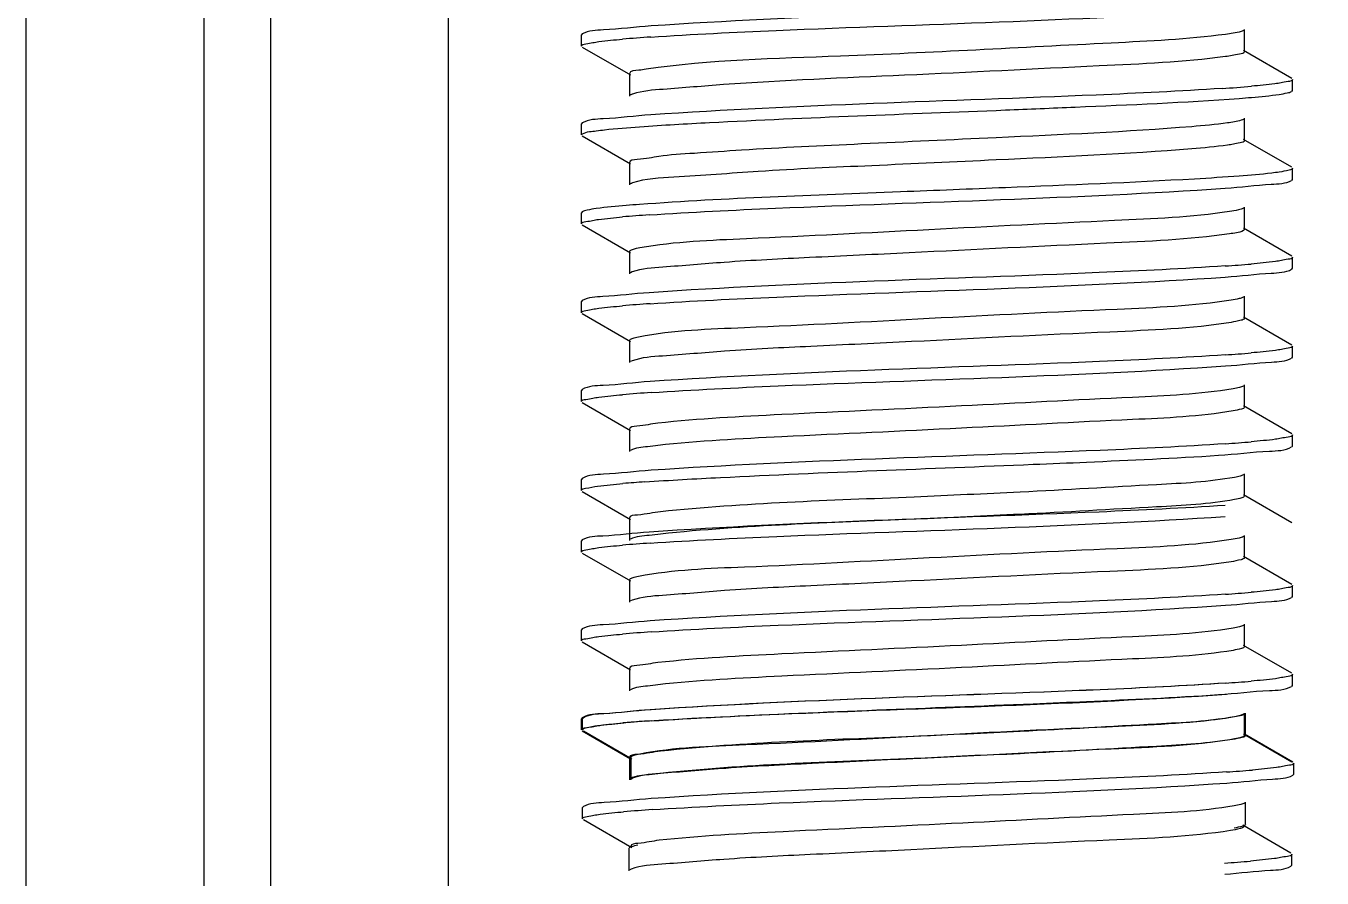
# Model space of a CAD drawing. Extents: x 1725261 to 1937680, y 860327 to 1571294.
# Drawn here: x 1831691.6 to 1832038.9, y 1213530 to 1213758.3 of the extents above; entities that cross this region are included whole.
import ezdxf

# ---------------------------------------------------------------- set-up
doc = ezdxf.new("R2010")
doc.units = 0
doc.header["$LTSCALE"] = 1000
doc.header["$MEASUREMENT"] = 0
doc.styles.get("Standard").update_dxf_attribs({"font": 'gbenor.shx', "bigfont": 'gbcbig.shx'})
doc.dimstyles.get("Standard").update_dxf_attribs({"dimtxt": 0.18, "dimasz": 0.18, "dimexe": 0.18, "dimexo": 0.0625, "dimgap": 0.09, "dimtad": 0, "dimtih": 1, "dimtoh": 1, "dimdec": 4, "dimzin": 0, "dimdsep": 46, "dimtxsty": 'Standard', "dimcen": 0.09, "dimadec": 0, "dimazin": 0, "dimtfac": 1, "dimtdec": 4, "dimtofl": 0, "dimtmove": 0, "dimatfit": 3, "dimfxl": 0, "dimtolj": 1, "dimtzin": 0, "dimarcsym": 0})

msp = doc.modelspace()

# ---------------------------------------------------------------- linework, layer by layer
at = {"linetype": 'Continuous'}
for p, q in [((1831691.64, 1215988.29), (1831691.64, 1211247.26)), ((1831739.26, 1215988.29), (1831739.26, 1211247.26)), ((1831757.12, 1215988.29), (1831757.12, 1211247.26)), ((1831804.75, 1215988.29), (1831804.75, 1211247.26)), ((1832018.08, 1213751.44), (1832018.08, 1213757.39)), ((1831840.69, 1213756.17), (1831840.47, 1213755.91)), ((1831840.47, 1213752.93), (1831840.47, 1213755.91)), ((1831840.47, 1213752.93), (1831840.47, 1213755.91)), ((1831840.69, 1213752.67), (1831853.62, 1213745.19)), ((1832030.75, 1213744.26), (1832017.82, 1213751.74)), ((1831853.36, 1213745.49), (1831853.36, 1213739.54)), ((1832030.97, 1213741.02), (1832030.97, 1213744)), ((1832030.97, 1213741.02), (1832030.97, 1213744)), ((1832030.75, 1213740.76), (1832030.97, 1213741.02)), ((1832018.08, 1213727.63), (1832018.08, 1213733.58)), ((1831840.69, 1213732.35), (1831840.47, 1213732.09)), ((1831840.47, 1213729.12), (1831840.47, 1213732.09)), ((1831840.47, 1213729.12), (1831840.47, 1213732.09)), ((1831840.69, 1213728.86), (1831853.62, 1213721.37)), ((1832030.75, 1213720.45), (1832017.82, 1213727.93)), ((1831853.36, 1213721.68), (1831853.36, 1213715.72)), ((1832030.97, 1213717.21), (1832030.97, 1213720.19)), ((1832030.97, 1213717.21), (1832030.97, 1213720.19)), ((1832030.75, 1213716.95), (1832030.97, 1213717.21)), ((1831840.69, 1213708.54), (1831840.47, 1213708.28)), ((1832018.08, 1213703.82), (1832018.08, 1213709.77)), ((1831840.47, 1213705.3), (1831840.47, 1213708.28)), ((1831840.47, 1213705.3), (1831840.47, 1213708.28)), ((1831840.69, 1213705.04), (1831853.62, 1213697.56)), ((1832030.75, 1213696.64), (1832017.82, 1213704.12)), ((1831853.36, 1213697.86), (1831853.36, 1213691.91)), ((1832030.97, 1213693.4), (1832030.97, 1213696.37)), ((1832030.97, 1213693.4), (1832030.97, 1213696.37)), ((1831854.08, 1213692.41), (1831853.62, 1213692.21)), ((1832030.75, 1213693.14), (1832030.97, 1213693.4)), ((1831840.69, 1213684.73), (1831840.47, 1213684.47)), ((1831840.47, 1213681.49), (1831840.47, 1213684.47)), ((1831840.47, 1213681.49), (1831840.47, 1213684.47)), ((1832018.08, 1213680), (1832018.08, 1213685.96)), ((1831840.69, 1213681.23), (1831853.62, 1213673.75)), ((1832030.75, 1213672.82), (1832017.82, 1213680.3)), ((1831853.36, 1213674.05), (1831853.36, 1213668.1)), ((1832030.97, 1213669.58), (1832030.97, 1213672.56)), ((1832030.97, 1213669.58), (1832030.97, 1213672.56)), ((1831854.03, 1213668.58), (1831853.62, 1213668.4)), ((1832030.75, 1213669.32), (1832030.97, 1213669.58)), ((1831840.69, 1213660.92), (1831840.47, 1213660.66)), ((1831840.47, 1213657.68), (1831840.47, 1213660.66)), ((1831840.47, 1213657.68), (1831840.47, 1213660.66)), ((1832018.08, 1213656.19), (1832018.08, 1213662.14)), ((1831840.69, 1213657.42), (1831853.62, 1213649.94)), ((1832030.75, 1213649.01), (1832017.82, 1213656.49)), ((1831853.36, 1213650.24), (1831853.36, 1213644.28)), ((1832030.97, 1213645.77), (1832030.97, 1213648.75)), ((1832030.97, 1213645.77), (1832030.97, 1213648.75)), ((1832030.75, 1213645.51), (1832030.97, 1213645.77)), ((1831840.69, 1213637.1), (1831840.47, 1213636.84)), ((1831840.47, 1213633.87), (1831840.47, 1213636.84)), ((1831840.47, 1213633.87), (1831840.47, 1213636.84)), ((1832018.08, 1213632.38), (1832018.08, 1213638.33)), ((1831840.69, 1213633.6), (1831853.62, 1213626.12)), ((1832030.75, 1213625.2), (1832017.82, 1213632.68)), ((1831853.36, 1213626.42), (1831853.36, 1213620.47)), ((1832018.08, 1213615.87), (1832018.08, 1213621.82)), ((1831840.69, 1213620.59), (1831840.47, 1213620.33)), ((1831840.47, 1213617.36), (1831840.47, 1213620.33)), ((1831840.47, 1213617.36), (1831840.47, 1213620.33)), ((1831840.69, 1213617.1), (1831853.62, 1213609.61)), ((1832030.75, 1213608.69), (1832017.82, 1213616.17)), ((1831853.36, 1213609.92), (1831853.36, 1213603.96)), ((1832030.97, 1213605.45), (1832030.97, 1213608.43)), ((1832030.97, 1213605.45), (1832030.97, 1213608.43)), ((1831854.03, 1213604.45), (1831853.62, 1213604.26)), ((1832030.75, 1213605.19), (1832030.97, 1213605.45)), ((1832018.08, 1213592.06), (1832018.08, 1213598.01)), ((1831840.69, 1213596.78), (1831840.47, 1213596.52)), ((1831840.47, 1213593.54), (1831840.47, 1213596.52)), ((1831840.47, 1213593.54), (1831840.47, 1213596.52)), ((1831840.69, 1213593.28), (1831853.62, 1213585.8)), ((1832030.75, 1213584.88), (1832017.82, 1213592.36)), ((1831853.36, 1213586.1), (1831853.36, 1213580.15)), ((1832030.97, 1213581.64), (1832030.97, 1213584.61)), ((1832030.97, 1213581.64), (1832030.97, 1213584.61)), ((1832030.75, 1213581.38), (1832030.97, 1213581.64)), ((1832018.08, 1213568.24), (1832018.08, 1213574.2)), ((1832018.39, 1213568.25), (1832018.39, 1213574.2)), ((1831840.69, 1213572.97), (1831840.47, 1213572.71)), ((1831840.47, 1213569.73), (1831840.47, 1213572.71)), ((1831840.47, 1213569.73), (1831840.47, 1213572.71)), ((1831841, 1213572.97), (1831840.78, 1213572.71)), ((1831840.78, 1213569.74), (1831840.78, 1213572.71)), ((1831840.78, 1213569.74), (1831840.78, 1213572.71)), ((1831840.69, 1213569.47), (1831853.62, 1213561.99)), ((1831841, 1213569.48), (1831853.93, 1213561.99)), ((1832030.75, 1213561.06), (1832017.82, 1213568.54)), ((1832031.06, 1213561.07), (1832018.13, 1213568.55)), ((1831853.36, 1213562.29), (1831853.36, 1213556.34)), ((1831853.67, 1213562.3), (1831853.67, 1213556.34)), ((1832031.28, 1213557.83), (1832031.28, 1213560.81)), ((1832031.28, 1213557.83), (1832031.28, 1213560.81)), ((1831854.34, 1213556.83), (1831853.93, 1213556.64)), ((1832031.06, 1213557.57), (1832031.28, 1213557.83)), ((1831841, 1213549.16), (1831840.78, 1213548.9)), ((1831840.78, 1213545.92), (1831840.78, 1213548.9)), ((1831840.78, 1213545.92), (1831840.78, 1213548.9)), ((1832018.39, 1213544.44), (1832018.39, 1213550.39)), ((1831841, 1213545.66), (1831853.93, 1213538.18)), ((1832030.54, 1213536.67), (1832017.62, 1213544.15)), ((1831853.15, 1213537.9), (1831853.15, 1213531.95)), ((1832030.77, 1213533.43), (1832030.77, 1213536.41)), ((1832030.77, 1213533.43), (1832030.77, 1213536.41)), ((1831853.83, 1213532.43), (1831853.42, 1213532.25)), ((1832030.54, 1213533.17), (1832030.77, 1213533.43))]:
    msp.add_line(p, q, dxfattribs=at)
for centre, radius, start, end in [((1831886.58, 1213337.1), 419.14, 93.7658, 94.8061), ((1831984.49, 1214164.49), 423.82, 273.7363, 274.8052), ((1831886.01, 1213296.71), 411.89, 93.8141, 94.8058), ((1831985.58, 1214103.18), 410.09, 273.8288, 274.8033), ((1831886.32, 1213268.95), 415.84, 93.7876, 94.8061), ((1831985.59, 1214079.25), 409.97, 273.8296, 274.8033), ((1831886.73, 1213240), 420.99, 93.7545, 94.8055), ((1831985.67, 1214054.48), 409.01, 273.8359, 274.8035), ((1831884.46, 1213244.64), 392.45, 93.9506, 94.8036), ((1831886.32, 1213204.82), 415.84, 93.7876, 94.8061), ((1831985.59, 1214015.11), 409.97, 273.8296, 274.8033), ((1831886.73, 1213175.87), 420.99, 93.7545, 94.8055), ((1831985.67, 1213990.34), 409.01, 273.8359, 274.8035), ((1831884.46, 1213180.51), 392.45, 93.9506, 94.8036), ((1831886.63, 1213157.2), 415.84, 93.7876, 94.8061), ((1831985.9, 1213967.49), 409.97, 273.8296, 274.8033), ((1831887.04, 1213128.25), 420.99, 93.7545, 94.8055), ((1831985.39, 1213943.09), 409.97, 273.8296, 274.8033)]:
    msp.add_arc(centre, radius, start, end, dxfattribs=at)
for points, knots in [([(1832013.03, 1213765.45), (1832001.84, 1213764.69), (1831950.56, 1213762.21), (1831899.21, 1213761), (1831859.17, 1213758.32)], [0, 0, 0, 0, 0.21838, 1, 1, 1, 1]), ([(1831859.05, 1213755.34), (1831870.25, 1213756.09), (1831921.27, 1213758.54), (1831972.34, 1213759.76), (1832012.11, 1213762.41)], [0, 0, 0, 0, 0.219727, 1, 1, 1, 1]), ([(1831859.17, 1213758.32), (1831854.89, 1213758.04), (1831848.9, 1213757.21), (1831842.36, 1213757.12), (1831840.7, 1213756.17)], [0, 0, 0, 0, 0.691048, 1, 1, 1, 1]), ([(1831840.47, 1213752.93), (1831840.47, 1213753.37), (1831842.79, 1213753.65), (1831843.96, 1213753.97), (1831845.12, 1213754.12)], [0, 0, 0, 0, 0.27128, 1, 1, 1, 1]), ([(1832012.99, 1213756.05), (1832002.85, 1213754.71), (1831968.39, 1213753.11), (1831916.73, 1213750.13), (1831875, 1213749.19), (1831857.78, 1213746.74)], [0, 0, 0, 0, 0.197296, 0.66439, 1, 1, 1, 1]), ([(1832017.82, 1213757.09), (1832017.62, 1213756.98), (1832016.05, 1213756.44), (1832014.4, 1213756.24), (1832012.99, 1213756.05)], [0, 0, 0, 0, 0.139781, 1, 1, 1, 1]), ([(1832018.08, 1213751.44), (1832018.08, 1213750.96), (1832015.56, 1213750.62), (1832014.27, 1213750.27), (1832012.99, 1213750.1)], [0, 0, 0, 0, 0.272864, 1, 1, 1, 1]), ([(1831857.78, 1213746.74), (1831857.14, 1213746.64), (1831855.89, 1213746.29), (1831853.36, 1213746.38), (1831853.36, 1213745.49)], [0, 0, 0, 0, 0.421903, 1, 1, 1, 1]), ([(1832012.99, 1213750.1), (1832001.78, 1213748.61), (1831973.05, 1213747.37), (1831928.28, 1213745.02), (1831889.22, 1213743.56), (1831865.07, 1213741.5), (1831856.82, 1213740.93), (1831854.19, 1213740.07)], [0, 0, 0, 0, 0.213061, 0.541106, 0.846102, 0.947882, 1, 1, 1, 1]), ([(1832030.97, 1213744), (1832030.97, 1213743.56), (1832028.62, 1213743.28), (1832027.44, 1213742.95), (1832026.25, 1213742.8)], [0, 0, 0, 0, 0.271064, 1, 1, 1, 1]), ([(1831854.19, 1213740.07), (1831854.08, 1213740.04), (1831853.89, 1213739.97), (1831853.7, 1213739.88), (1831853.62, 1213739.84)], [0, 0, 0, 0, 0.559243, 1, 1, 1, 1]), ([(1832012.11, 1213741.57), (1832000.86, 1213740.82), (1831949.85, 1213738.38), (1831898.77, 1213737.16), (1831859.05, 1213734.5)], [0, 0, 0, 0, 0.220644, 1, 1, 1, 1]), ([(1832016.7, 1213738.92), (1832017.8, 1213739.01), (1832021.39, 1213739.29), (1832024.97, 1213739.62), (1832027.43, 1213739.99)], [0, 0, 0, 0, 0.308788, 1, 1, 1, 1]), ([(1832027.43, 1213739.99), (1832028.15, 1213740.09), (1832029.26, 1213740.29), (1832030.39, 1213740.56), (1832030.74, 1213740.76)], [0, 0, 0, 0, 0.639507, 1, 1, 1, 1]), ([(1831954.04, 1213735.8), (1831960.28, 1213736.06), (1831981.17, 1213736.94), (1832002.07, 1213737.82), (1832016.7, 1213738.92)], [0, 0, 0, 0, 0.298277, 1, 1, 1, 1]), ([(1831859.05, 1213734.5), (1831854.8, 1213734.22), (1831848.85, 1213733.39), (1831842.35, 1213733.3), (1831840.7, 1213732.35)], [0, 0, 0, 0, 0.690938, 1, 1, 1, 1]), ([(1831856.06, 1213731.32), (1831862.29, 1213731.77), (1831894.94, 1213733.59), (1831927.61, 1213734.73), (1831954.04, 1213735.8)], [0, 0, 0, 0, 0.190978, 1, 1, 1, 1]), ([(1832017.82, 1213733.28), (1832017.64, 1213733.18), (1832016.25, 1213732.68), (1832014.79, 1213732.49), (1832013.55, 1213732.32)], [0, 0, 0, 0, 0.143278, 1, 1, 1, 1]), ([(1831840.47, 1213729.12), (1831840.47, 1213729.24), (1831841.89, 1213730.13), (1831843.18, 1213730.04), (1831844.44, 1213730.21)], [0, 0, 0, 0, 0.088833, 1, 1, 1, 1]), ([(1831844.44, 1213730.21), (1831845.18, 1213730.32), (1831849.04, 1213730.78), (1831852.92, 1213731.09), (1831856.06, 1213731.32)], [0, 0, 0, 0, 0.191282, 1, 1, 1, 1]), ([(1832013.55, 1213732.32), (1832010.36, 1213731.87), (1831989.73, 1213730.05), (1831969.04, 1213729.18), (1831951.56, 1213728.36)], [0, 0, 0, 0, 0.155236, 1, 1, 1, 1]), ([(1831951.56, 1213728.36), (1831939.55, 1213727.8), (1831916.9, 1213726.75), (1831889.72, 1213725.5), (1831871.98, 1213724.23), (1831861.96, 1213723.67), (1831857.35, 1213722.57), (1831853.36, 1213722.4), (1831853.36, 1213721.68)], [0, 0, 0, 0, 0.365862, 0.692448, 0.821022, 0.917724, 0.97803, 1, 1, 1, 1]), ([(1832013.55, 1213726.37), (1832010.36, 1213725.92), (1831989.73, 1213724.1), (1831969.04, 1213723.23), (1831951.56, 1213722.41)], [0, 0, 0, 0, 0.155236, 1, 1, 1, 1]), ([(1832018.08, 1213727.63), (1832018.08, 1213727.19), (1832015.86, 1213726.83), (1832014.69, 1213726.53), (1832013.55, 1213726.37)], [0, 0, 0, 0, 0.274842, 1, 1, 1, 1]), ([(1831951.56, 1213722.41), (1831940.47, 1213721.89), (1831919.25, 1213720.88), (1831890.39, 1213719.68), (1831869.15, 1213717.88), (1831857.67, 1213717.43), (1831854.13, 1213716.24)], [0, 0, 0, 0, 0.341185, 0.653122, 0.885228, 1, 1, 1, 1]), ([(1832027.43, 1213719.15), (1832026.75, 1213719.05), (1832023.19, 1213718.6), (1832019.6, 1213718.3), (1832016.7, 1213718.09)], [0, 0, 0, 0, 0.190097, 1, 1, 1, 1]), ([(1832030.97, 1213720.19), (1832030.97, 1213719.84), (1832029.25, 1213719.51), (1832028.32, 1213719.28), (1832027.43, 1213719.15)], [0, 0, 0, 0, 0.27614, 1, 1, 1, 1]), ([(1831854.13, 1213716.24), (1831854.03, 1213716.21), (1831853.86, 1213716.14), (1831853.69, 1213716.06), (1831853.62, 1213716.02)], [0, 0, 0, 0, 0.555338, 1, 1, 1, 1]), ([(1832016.7, 1213718.09), (1832012.72, 1213717.78), (1831991.84, 1213716.49), (1831970.95, 1213715.65), (1831954.04, 1213714.97)], [0, 0, 0, 0, 0.190944, 1, 1, 1, 1]), ([(1832012.96, 1213714.84), (1832017.08, 1213715.12), (1832022.85, 1213715.92), (1832029.14, 1213716.03), (1832030.74, 1213716.95)], [0, 0, 0, 0, 0.690319, 1, 1, 1, 1]), ([(1831954.04, 1213714.97), (1831944.69, 1213714.59), (1831912.02, 1213713.26), (1831879.34, 1213712.17), (1831856.06, 1213710.48)], [0, 0, 0, 0, 0.286355, 1, 1, 1, 1]), ([(1831858.61, 1213707.68), (1831869.89, 1213708.45), (1831921.34, 1213710.92), (1831972.86, 1213712.12), (1832012.96, 1213714.84)], [0, 0, 0, 0, 0.219568, 1, 1, 1, 1]), ([(1831844.44, 1213709.38), (1831843.62, 1213709.26), (1831842.37, 1213709.05), (1831841.09, 1213708.77), (1831840.7, 1213708.54)], [0, 0, 0, 0, 0.644209, 1, 1, 1, 1]), ([(1831856.06, 1213710.48), (1831854.87, 1213710.39), (1831850.99, 1213710.09), (1831847.11, 1213709.75), (1831844.44, 1213709.38)], [0, 0, 0, 0, 0.307497, 1, 1, 1, 1]), ([(1832014.07, 1213708.58), (1832003.89, 1213707.06), (1831976.97, 1213705.9), (1831933.85, 1213703.77), (1831891.51, 1213701.46), (1831865.56, 1213700.53), (1831856.15, 1213698.85)], [0, 0, 0, 0, 0.195167, 0.509727, 0.818873, 1, 1, 1, 1]), ([(1832017.82, 1213709.47), (1832017.42, 1213709.24), (1832016.14, 1213708.93), (1832014.89, 1213708.7), (1832014.07, 1213708.58)], [0, 0, 0, 0, 0.361658, 1, 1, 1, 1]), ([(1831840.47, 1213705.3), (1831840.47, 1213705.74), (1831842.75, 1213706.02), (1831843.9, 1213706.33), (1831845.05, 1213706.48)], [0, 0, 0, 0, 0.271559, 1, 1, 1, 1]), ([(1832014.07, 1213702.63), (1832003.17, 1213701), (1831974.46, 1213699.86), (1831936.97, 1213697.92), (1831902.85, 1213696.31), (1831880.79, 1213695.25), (1831865.06, 1213693.83), (1831856.68, 1213693.32), (1831854.08, 1213692.41)], [0, 0, 0, 0, 0.206258, 0.536041, 0.702749, 0.845523, 0.948379, 1, 1, 1, 1]), ([(1832018.08, 1213703.82), (1832018.08, 1213703.69), (1832016.7, 1213702.73), (1832015.35, 1213702.82), (1832014.07, 1213702.63)], [0, 0, 0, 0, 0.092026, 1, 1, 1, 1]), ([(1831856.15, 1213698.85), (1831855.45, 1213698.73), (1831854.66, 1213698.54), (1831853.36, 1213698.15), (1831853.36, 1213697.86)], [0, 0, 0, 0, 0.714515, 1, 1, 1, 1]), ([(1832030.97, 1213696.37), (1832030.97, 1213695.94), (1832028.68, 1213695.66), (1832027.52, 1213695.34), (1832026.37, 1213695.19)], [0, 0, 0, 0, 0.271489, 1, 1, 1, 1]), ([(1832012.96, 1213694.01), (1832001.7, 1213693.24), (1831950.25, 1213690.76), (1831898.74, 1213689.57), (1831858.61, 1213686.85)], [0, 0, 0, 0, 0.219101, 1, 1, 1, 1]), ([(1832012.97, 1213691.03), (1832017.08, 1213691.31), (1832022.85, 1213692.11), (1832029.14, 1213692.22), (1832030.74, 1213693.14)], [0, 0, 0, 0, 0.690311, 1, 1, 1, 1]), ([(1831858.85, 1213683.89), (1831870.15, 1213684.65), (1831921.52, 1213687.12), (1831972.96, 1213688.31), (1832012.97, 1213691.03)], [0, 0, 0, 0, 0.220145, 1, 1, 1, 1]), ([(1831858.61, 1213686.85), (1831854.46, 1213686.56), (1831848.65, 1213685.76), (1831842.31, 1213685.66), (1831840.7, 1213684.73)], [0, 0, 0, 0, 0.690488, 1, 1, 1, 1]), ([(1832014.57, 1213684.85), (1832004.47, 1213683.24), (1831977.4, 1213682.15), (1831933.93, 1213679.97), (1831891.25, 1213677.58), (1831865.12, 1213676.75), (1831855.79, 1213674.97)], [0, 0, 0, 0, 0.192752, 0.509476, 0.820909, 1, 1, 1, 1]), ([(1832017.82, 1213685.65), (1832017.46, 1213685.45), (1832016.36, 1213685.16), (1832015.27, 1213684.96), (1832014.57, 1213684.85)], [0, 0, 0, 0, 0.367273, 1, 1, 1, 1]), ([(1831840.47, 1213681.49), (1831840.47, 1213681.93), (1831842.77, 1213682.21), (1831843.93, 1213682.53), (1831845.09, 1213682.68)], [0, 0, 0, 0, 0.271407, 1, 1, 1, 1]), ([(1832014.57, 1213678.89), (1832003.83, 1213677.18), (1831975.16, 1213676.13), (1831937.64, 1213674.13), (1831903.24, 1213672.51), (1831880.94, 1213671.46), (1831865.07, 1213670.01), (1831856.63, 1213669.52), (1831854.03, 1213668.58)], [0, 0, 0, 0, 0.202669, 0.533226, 0.70113, 0.845024, 0.948509, 1, 1, 1, 1]), ([(1832018.08, 1213680), (1832018.08, 1213679.65), (1832016.4, 1213679.26), (1832015.45, 1213679.03), (1832014.57, 1213678.89)], [0, 0, 0, 0, 0.280154, 1, 1, 1, 1]), ([(1831855.79, 1213674.97), (1831855.17, 1213674.85), (1831854.47, 1213674.69), (1831853.36, 1213674.3), (1831853.36, 1213674.05)], [0, 0, 0, 0, 0.71086, 1, 1, 1, 1]), ([(1832030.97, 1213672.56), (1832030.97, 1213672.13), (1832028.68, 1213671.84), (1832027.52, 1213671.53), (1832026.37, 1213671.38)], [0, 0, 0, 0, 0.271495, 1, 1, 1, 1]), ([(1832012.97, 1213670.19), (1832001.74, 1213669.43), (1831950.37, 1213666.95), (1831898.94, 1213665.75), (1831858.85, 1213663.05)], [0, 0, 0, 0, 0.21884, 1, 1, 1, 1]), ([(1831859.16, 1213660.09), (1831870.48, 1213660.85), (1831921.77, 1213663.31), (1831973.12, 1213664.5), (1832013.03, 1213667.22)], [0, 0, 0, 0, 0.220917, 1, 1, 1, 1]), ([(1832013.03, 1213667.22), (1832017.13, 1213667.5), (1832022.88, 1213668.3), (1832029.14, 1213668.41), (1832030.74, 1213669.32)], [0, 0, 0, 0, 0.690253, 1, 1, 1, 1]), ([(1831858.85, 1213663.05), (1831854.65, 1213662.77), (1831848.76, 1213661.95), (1831842.33, 1213661.86), (1831840.7, 1213660.92)], [0, 0, 0, 0, 0.690736, 1, 1, 1, 1]), ([(1832015.03, 1213661.11), (1832006.14, 1213659.59), (1831981.78, 1213658.59), (1831941.52, 1213656.38), (1831899.13, 1213654.46), (1831871.98, 1213653.09), (1831860.96, 1213651.88)], [0, 0, 0, 0, 0.175288, 0.472203, 0.784406, 1, 1, 1, 1]), ([(1832017.82, 1213661.84), (1832017.51, 1213661.66), (1832016.56, 1213661.4), (1832015.63, 1213661.21), (1832015.03, 1213661.11)], [0, 0, 0, 0, 0.373528, 1, 1, 1, 1]), ([(1831840.47, 1213657.68), (1831840.47, 1213658.12), (1831842.8, 1213658.4), (1831843.98, 1213658.72), (1831845.15, 1213658.87)], [0, 0, 0, 0, 0.271179, 1, 1, 1, 1]), ([(1832015.03, 1213655.16), (1832006.14, 1213653.64), (1831981.78, 1213652.63), (1831941.52, 1213650.43), (1831899.13, 1213648.51), (1831871.98, 1213647.13), (1831860.96, 1213645.92)], [0, 0, 0, 0, 0.175288, 0.472203, 0.784406, 1, 1, 1, 1]), ([(1832018.08, 1213656.19), (1832018.08, 1213655.88), (1832016.65, 1213655.49), (1832015.8, 1213655.29), (1832015.03, 1213655.16)], [0, 0, 0, 0, 0.283524, 1, 1, 1, 1]), ([(1831860.96, 1213651.88), (1831859.06, 1213651.67), (1831857.24, 1213651.12), (1831853.35, 1213650.93), (1831853.36, 1213650.24)], [0, 0, 0, 0, 0.732764, 1, 1, 1, 1]), ([(1832013.03, 1213646.38), (1832001.84, 1213645.62), (1831950.55, 1213643.15), (1831899.2, 1213641.93), (1831859.16, 1213639.26)], [0, 0, 0, 0, 0.218398, 1, 1, 1, 1]), ([(1832030.97, 1213648.75), (1832030.97, 1213648.32), (1832028.69, 1213648.03), (1832027.54, 1213647.72), (1832026.39, 1213647.57)], [0, 0, 0, 0, 0.27155, 1, 1, 1, 1]), ([(1831860.96, 1213645.92), (1831860.04, 1213645.82), (1831857.6, 1213645.46), (1831854.97, 1213645.37), (1831853.62, 1213644.59)], [0, 0, 0, 0, 0.371684, 1, 1, 1, 1]), ([(1831961.49, 1213640.86), (1831966.24, 1213641.05), (1831982.79, 1213641.76), (1831999.35, 1213642.51), (1832011.13, 1213643.28)], [0, 0, 0, 0, 0.286991, 1, 1, 1, 1]), ([(1832011.13, 1213643.28), (1832015.68, 1213643.58), (1832022.04, 1213644.46), (1832028.98, 1213644.5), (1832030.74, 1213645.51)], [0, 0, 0, 0, 0.692027, 1, 1, 1, 1]), ([(1831859.16, 1213639.26), (1831854.88, 1213638.97), (1831848.89, 1213638.14), (1831842.36, 1213638.06), (1831840.7, 1213637.1)], [0, 0, 0, 0, 0.691038, 1, 1, 1, 1]), ([(1831857.42, 1213636.16), (1831864.17, 1213636.63), (1831898.85, 1213638.5), (1831933.55, 1213639.7), (1831961.49, 1213640.86)], [0, 0, 0, 0, 0.194747, 1, 1, 1, 1]), ([(1832015.46, 1213637.37), (1832008.58, 1213636.11), (1831989.33, 1213635.17), (1831970.2, 1213634), (1831958.01, 1213633.42)], [0, 0, 0, 0, 0.364269, 1, 1, 1, 1]), ([(1832017.82, 1213638.03), (1832017.55, 1213637.87), (1832016.76, 1213637.63), (1832015.96, 1213637.46), (1832015.46, 1213637.37)], [0, 0, 0, 0, 0.380472, 1, 1, 1, 1]), ([(1831840.47, 1213633.87), (1831840.47, 1213634.28), (1831842.61, 1213634.57), (1831843.71, 1213634.87), (1831844.79, 1213635.01)], [0, 0, 0, 0, 0.272497, 1, 1, 1, 1]), ([(1831958.01, 1213633.42), (1831948.55, 1213632.96), (1831916.43, 1213631.39), (1831884.24, 1213630.51), (1831861.67, 1213628.14)], [0, 0, 0, 0, 0.294359, 1, 1, 1, 1]), ([(1832018.08, 1213632.38), (1832018.08, 1213632.11), (1832016.87, 1213631.71), (1832016.12, 1213631.54), (1832015.46, 1213631.42)], [0, 0, 0, 0, 0.287487, 1, 1, 1, 1]), ([(1832012.96, 1213629.87), (1832001.7, 1213629.11), (1831950.25, 1213626.63), (1831898.74, 1213625.43), (1831858.61, 1213622.71)], [0, 0, 0, 0, 0.219101, 1, 1, 1, 1]), ([(1832015.46, 1213631.42), (1832008.58, 1213630.15), (1831989.33, 1213629.22), (1831970.2, 1213628.05), (1831958.01, 1213627.46)], [0, 0, 0, 0, 0.364269, 1, 1, 1, 1]), ([(1831861.67, 1213628.14), (1831859.59, 1213627.92), (1831857.62, 1213627.31), (1831853.36, 1213627.18), (1831853.36, 1213626.42)], [0, 0, 0, 0, 0.733679, 1, 1, 1, 1]), ([(1831858.85, 1213619.75), (1831870.15, 1213620.51), (1831921.52, 1213622.98), (1831972.96, 1213624.17), (1832012.97, 1213626.9)], [0, 0, 0, 0, 0.220145, 1, 1, 1, 1]), ([(1831958.01, 1213627.46), (1831948.55, 1213627.01), (1831916.43, 1213625.44), (1831884.24, 1213624.56), (1831861.67, 1213622.19)], [0, 0, 0, 0, 0.294359, 1, 1, 1, 1]), ([(1831858.61, 1213622.71), (1831854.46, 1213622.43), (1831848.65, 1213621.62), (1831842.31, 1213621.52), (1831840.7, 1213620.59)], [0, 0, 0, 0, 0.690488, 1, 1, 1, 1]), ([(1831861.67, 1213622.19), (1831860.65, 1213622.08), (1831857.99, 1213621.69), (1831855.1, 1213621.63), (1831853.62, 1213620.77)], [0, 0, 0, 0, 0.373733, 1, 1, 1, 1]), ([(1831840.47, 1213617.36), (1831840.47, 1213617.79), (1831842.77, 1213618.08), (1831843.93, 1213618.39), (1831845.09, 1213618.54)], [0, 0, 0, 0, 0.271407, 1, 1, 1, 1]), ([(1832014.57, 1213620.71), (1832004.47, 1213619.1), (1831977.4, 1213618.02), (1831933.93, 1213615.84), (1831891.25, 1213613.44), (1831865.12, 1213612.62), (1831855.79, 1213610.84)], [0, 0, 0, 0, 0.192752, 0.509476, 0.820909, 1, 1, 1, 1]), ([(1832017.82, 1213621.52), (1832017.46, 1213621.31), (1832016.36, 1213621.03), (1832015.27, 1213620.82), (1832014.57, 1213620.71)], [0, 0, 0, 0, 0.367273, 1, 1, 1, 1]), ([(1832018.08, 1213615.87), (1832018.08, 1213615.52), (1832016.4, 1213615.13), (1832015.45, 1213614.9), (1832014.57, 1213614.76)], [0, 0, 0, 0, 0.280154, 1, 1, 1, 1]), ([(1832014.57, 1213614.76), (1832003.83, 1213613.05), (1831975.16, 1213612), (1831937.64, 1213609.99), (1831903.24, 1213608.38), (1831880.94, 1213607.32), (1831865.07, 1213605.87), (1831856.63, 1213605.38), (1831854.03, 1213604.45)], [0, 0, 0, 0, 0.202669, 0.533226, 0.70113, 0.845024, 0.948509, 1, 1, 1, 1]), ([(1831855.79, 1213610.84), (1831855.17, 1213610.72), (1831854.47, 1213610.56), (1831853.36, 1213610.17), (1831853.36, 1213609.92)], [0, 0, 0, 0, 0.71086, 1, 1, 1, 1]), ([(1832030.97, 1213608.43), (1832030.97, 1213607.99), (1832028.68, 1213607.71), (1832027.52, 1213607.39), (1832026.37, 1213607.24)], [0, 0, 0, 0, 0.271495, 1, 1, 1, 1]), ([(1832012.97, 1213606.06), (1832001.74, 1213605.3), (1831950.37, 1213602.82), (1831898.94, 1213601.62), (1831858.85, 1213598.91)], [0, 0, 0, 0, 0.21884, 1, 1, 1, 1]), ([(1832013.03, 1213603.09), (1832017.13, 1213603.37), (1832022.88, 1213604.16), (1832029.14, 1213604.27), (1832030.74, 1213605.19)], [0, 0, 0, 0, 0.690253, 1, 1, 1, 1]), ([(1831859.16, 1213595.96), (1831870.48, 1213596.72), (1831921.77, 1213599.18), (1831973.12, 1213600.37), (1832013.03, 1213603.09)], [0, 0, 0, 0, 0.220917, 1, 1, 1, 1]), ([(1831858.85, 1213598.91), (1831854.65, 1213598.63), (1831848.76, 1213597.82), (1831842.33, 1213597.72), (1831840.7, 1213596.78)], [0, 0, 0, 0, 0.690736, 1, 1, 1, 1]), ([(1832017.82, 1213597.71), (1832017.51, 1213597.53), (1832016.56, 1213597.26), (1832015.63, 1213597.08), (1832015.03, 1213596.97)], [0, 0, 0, 0, 0.373528, 1, 1, 1, 1]), ([(1831840.47, 1213593.54), (1831840.47, 1213593.98), (1831842.8, 1213594.27), (1831843.98, 1213594.59), (1831845.15, 1213594.74)], [0, 0, 0, 0, 0.271179, 1, 1, 1, 1]), ([(1832015.03, 1213596.97), (1832006.14, 1213595.46), (1831981.78, 1213594.45), (1831941.52, 1213592.25), (1831899.13, 1213590.33), (1831871.98, 1213588.95), (1831860.96, 1213587.74)], [0, 0, 0, 0, 0.175288, 0.472203, 0.784406, 1, 1, 1, 1]), ([(1832015.03, 1213591.02), (1832006.14, 1213589.5), (1831981.78, 1213588.5), (1831941.52, 1213586.29), (1831899.13, 1213584.37), (1831871.98, 1213583), (1831860.96, 1213581.79)], [0, 0, 0, 0, 0.175288, 0.472203, 0.784406, 1, 1, 1, 1]), ([(1832018.08, 1213592.06), (1832018.08, 1213591.75), (1832016.65, 1213591.35), (1832015.8, 1213591.15), (1832015.03, 1213591.02)], [0, 0, 0, 0, 0.283524, 1, 1, 1, 1]), ([(1831860.96, 1213587.74), (1831859.06, 1213587.53), (1831857.24, 1213586.98), (1831853.35, 1213586.8), (1831853.36, 1213586.1)], [0, 0, 0, 0, 0.732764, 1, 1, 1, 1]), ([(1832030.97, 1213584.61), (1832030.97, 1213584.18), (1832028.69, 1213583.9), (1832027.54, 1213583.58), (1832026.39, 1213583.43)], [0, 0, 0, 0, 0.27155, 1, 1, 1, 1]), ([(1831860.96, 1213581.79), (1831860.04, 1213581.69), (1831857.6, 1213581.32), (1831854.97, 1213581.23), (1831853.62, 1213580.45)], [0, 0, 0, 0, 0.371684, 1, 1, 1, 1]), ([(1832013.27, 1213582.25), (1832002.01, 1213581.49), (1831950.56, 1213579.01), (1831899.05, 1213577.81), (1831858.92, 1213575.09)], [0, 0, 0, 0, 0.219101, 1, 1, 1, 1]), ([(1832013.03, 1213582.25), (1832001.84, 1213581.49), (1831950.55, 1213579.02), (1831899.2, 1213577.8), (1831859.16, 1213575.12)], [0, 0, 0, 0, 0.218398, 1, 1, 1, 1]), ([(1832011.13, 1213579.15), (1832015.68, 1213579.44), (1832022.04, 1213580.33), (1832028.98, 1213580.37), (1832030.74, 1213581.38)], [0, 0, 0, 0, 0.692027, 1, 1, 1, 1]), ([(1831857.42, 1213572.03), (1831864.17, 1213572.5), (1831898.85, 1213574.37), (1831933.55, 1213575.57), (1831961.49, 1213576.72)], [0, 0, 0, 0, 0.194747, 1, 1, 1, 1]), ([(1831859.16, 1213572.13), (1831870.46, 1213572.89), (1831921.83, 1213575.36), (1831973.27, 1213576.55), (1832013.28, 1213579.28)], [0, 0, 0, 0, 0.220145, 1, 1, 1, 1]), ([(1831961.49, 1213576.72), (1831966.24, 1213576.92), (1831982.79, 1213577.62), (1831999.35, 1213578.38), (1832011.13, 1213579.15)], [0, 0, 0, 0, 0.286991, 1, 1, 1, 1]), ([(1831859.16, 1213575.12), (1831854.88, 1213574.84), (1831848.89, 1213574.01), (1831842.36, 1213573.92), (1831840.7, 1213572.97)], [0, 0, 0, 0, 0.691038, 1, 1, 1, 1]), ([(1831858.92, 1213575.09), (1831854.77, 1213574.81), (1831848.96, 1213574.01), (1831842.62, 1213573.9), (1831841.01, 1213572.97)], [0, 0, 0, 0, 0.690488, 1, 1, 1, 1]), ([(1832015.46, 1213573.24), (1832008.58, 1213571.97), (1831989.33, 1213571.04), (1831970.2, 1213569.86), (1831958.01, 1213569.28)], [0, 0, 0, 0, 0.364269, 1, 1, 1, 1]), ([(1832018.13, 1213573.9), (1832017.77, 1213573.7), (1832016.67, 1213573.41), (1832015.58, 1213573.2), (1832014.88, 1213573.09)], [0, 0, 0, 0, 0.367273, 1, 1, 1, 1]), ([(1832017.82, 1213573.89), (1832017.55, 1213573.74), (1832016.76, 1213573.5), (1832015.96, 1213573.33), (1832015.46, 1213573.24)], [0, 0, 0, 0, 0.380472, 1, 1, 1, 1]), ([(1831840.47, 1213569.73), (1831840.47, 1213570.14), (1831842.61, 1213570.44), (1831843.71, 1213570.73), (1831844.79, 1213570.88)], [0, 0, 0, 0, 0.272497, 1, 1, 1, 1]), ([(1831840.78, 1213569.74), (1831840.78, 1213570.17), (1831843.08, 1213570.46), (1831844.24, 1213570.77), (1831845.4, 1213570.92)], [0, 0, 0, 0, 0.271407, 1, 1, 1, 1]), ([(1832014.88, 1213573.09), (1832004.78, 1213571.48), (1831977.7, 1213570.4), (1831934.24, 1213568.22), (1831891.56, 1213565.82), (1831865.43, 1213565), (1831856.1, 1213563.22)], [0, 0, 0, 0, 0.192752, 0.509476, 0.820909, 1, 1, 1, 1]), ([(1832014.88, 1213567.14), (1832004.14, 1213565.43), (1831975.47, 1213564.38), (1831937.95, 1213562.37), (1831903.55, 1213560.76), (1831881.25, 1213559.7), (1831865.38, 1213558.25), (1831856.94, 1213557.76), (1831854.34, 1213556.83)], [0, 0, 0, 0, 0.202669, 0.533226, 0.70113, 0.845024, 0.948509, 1, 1, 1, 1]), ([(1831958.01, 1213569.28), (1831948.55, 1213568.83), (1831916.43, 1213567.25), (1831884.24, 1213566.38), (1831861.67, 1213564.01)], [0, 0, 0, 0, 0.294359, 1, 1, 1, 1]), ([(1832015.46, 1213567.28), (1832008.58, 1213566.02), (1831989.33, 1213565.08), (1831970.2, 1213563.91), (1831958.01, 1213563.33)], [0, 0, 0, 0, 0.364269, 1, 1, 1, 1]), ([(1832018.39, 1213568.25), (1832018.39, 1213567.9), (1832016.71, 1213567.51), (1832015.76, 1213567.28), (1832014.88, 1213567.14)], [0, 0, 0, 0, 0.280154, 1, 1, 1, 1]), ([(1832018.08, 1213568.24), (1832018.08, 1213567.97), (1832016.87, 1213567.58), (1832016.12, 1213567.41), (1832015.46, 1213567.28)], [0, 0, 0, 0, 0.287487, 1, 1, 1, 1]), ([(1831861.67, 1213564.01), (1831859.59, 1213563.79), (1831857.62, 1213563.17), (1831853.36, 1213563.05), (1831853.36, 1213562.29)], [0, 0, 0, 0, 0.733679, 1, 1, 1, 1]), ([(1831856.1, 1213563.22), (1831855.48, 1213563.1), (1831854.78, 1213562.94), (1831853.67, 1213562.55), (1831853.67, 1213562.3)], [0, 0, 0, 0, 0.71086, 1, 1, 1, 1]), ([(1831958.01, 1213563.33), (1831948.55, 1213562.88), (1831916.43, 1213561.3), (1831884.24, 1213560.43), (1831861.67, 1213558.05)], [0, 0, 0, 0, 0.294359, 1, 1, 1, 1]), ([(1832031.28, 1213560.81), (1832031.28, 1213560.37), (1832028.99, 1213560.09), (1832027.83, 1213559.77), (1832026.68, 1213559.62)], [0, 0, 0, 0, 0.271495, 1, 1, 1, 1]), ([(1831861.67, 1213558.05), (1831860.65, 1213557.95), (1831857.99, 1213557.55), (1831855.1, 1213557.5), (1831853.62, 1213556.64)], [0, 0, 0, 0, 0.373733, 1, 1, 1, 1]), ([(1832013.28, 1213558.44), (1832002.05, 1213557.68), (1831950.68, 1213555.2), (1831899.24, 1213554), (1831859.16, 1213551.3)], [0, 0, 0, 0, 0.21884, 1, 1, 1, 1]), ([(1832013.34, 1213555.47), (1832017.44, 1213555.75), (1832023.19, 1213556.54), (1832029.45, 1213556.65), (1832031.05, 1213557.57)], [0, 0, 0, 0, 0.690253, 1, 1, 1, 1]), ([(1831859.47, 1213548.34), (1831870.79, 1213549.1), (1831922.08, 1213551.56), (1831973.43, 1213552.75), (1832013.34, 1213555.47)], [0, 0, 0, 0, 0.220917, 1, 1, 1, 1]), ([(1831859.16, 1213551.3), (1831854.96, 1213551.01), (1831849.07, 1213550.2), (1831842.64, 1213550.1), (1831841.01, 1213549.16)], [0, 0, 0, 0, 0.690736, 1, 1, 1, 1]), ([(1832015.34, 1213549.35), (1832006.45, 1213547.84), (1831982.09, 1213546.83), (1831941.83, 1213544.63), (1831899.44, 1213542.71), (1831872.29, 1213541.33), (1831861.27, 1213540.12)], [0, 0, 0, 0, 0.175288, 0.472203, 0.784406, 1, 1, 1, 1]), ([(1832018.13, 1213550.09), (1832017.82, 1213549.91), (1832016.87, 1213549.64), (1832015.94, 1213549.46), (1832015.34, 1213549.35)], [0, 0, 0, 0, 0.373528, 1, 1, 1, 1]), ([(1831840.78, 1213545.92), (1831840.78, 1213546.37), (1831843.11, 1213546.65), (1831844.29, 1213546.97), (1831845.46, 1213547.12)], [0, 0, 0, 0, 0.271179, 1, 1, 1, 1]), ([(1832014.36, 1213542.74), (1832003.63, 1213541.03), (1831974.96, 1213539.98), (1831937.44, 1213537.98), (1831903.03, 1213536.36), (1831880.74, 1213535.3), (1831864.87, 1213533.86), (1831856.43, 1213533.37), (1831853.83, 1213532.43)], [0, 0, 0, 0, 0.202669, 0.533226, 0.70113, 0.845024, 0.948509, 1, 1, 1, 1]), ([(1832017.88, 1213543.85), (1832017.88, 1213543.5), (1832016.2, 1213543.11), (1832015.25, 1213542.88), (1832014.36, 1213542.74)], [0, 0, 0, 0, 0.280154, 1, 1, 1, 1]), ([(1832018.39, 1213544.44), (1832018.39, 1213544.13), (1832016.95, 1213543.73), (1832016.11, 1213543.53), (1832015.34, 1213543.4)], [0, 0, 0, 0, 0.283524, 1, 1, 1, 1]), ([(1831855.58, 1213538.82), (1831854.97, 1213538.7), (1831854.27, 1213538.54), (1831853.15, 1213538.15), (1831853.16, 1213537.9)], [0, 0, 0, 0, 0.71086, 1, 1, 1, 1]), ([(1831861.27, 1213540.12), (1831859.37, 1213539.92), (1831857.55, 1213539.36), (1831853.66, 1213539.18), (1831853.67, 1213538.48)], [0, 0, 0, 0, 0.732764, 1, 1, 1, 1]), ([(1832030.77, 1213536.41), (1832030.77, 1213535.98), (1832028.48, 1213535.69), (1832027.32, 1213535.38), (1832026.16, 1213535.23)], [0, 0, 0, 0, 0.271495, 1, 1, 1, 1]), ([(1832012.82, 1213531.07), (1832016.92, 1213531.35), (1832022.67, 1213532.14), (1832028.94, 1213532.25), (1832030.54, 1213533.17)], [0, 0, 0, 0, 0.690253, 1, 1, 1, 1])]:
    msp.add_open_spline(points, degree=3, knots=knots, dxfattribs=at)
for points in [[(1831845.12, 1213754.12), (1831847.23, 1213754.39), (1831849.35, 1213754.59), (1831851.47, 1213754.77)], [(1832026.25, 1213742.8), (1832024.17, 1213742.54), (1832022.08, 1213742.34), (1832019.99, 1213742.16)], [(1831845.05, 1213706.48), (1831847.19, 1213706.76), (1831849.35, 1213706.96), (1831851.5, 1213707.15)], [(1832026.37, 1213695.19), (1832024.22, 1213694.91), (1832022.07, 1213694.71), (1832019.92, 1213694.53)], [(1831845.09, 1213682.68), (1831847.21, 1213682.95), (1831849.35, 1213683.15), (1831851.48, 1213683.33)], [(1832026.37, 1213671.38), (1832024.22, 1213671.1), (1832022.07, 1213670.9), (1832019.92, 1213670.72)], [(1831845.15, 1213658.87), (1831847.25, 1213659.14), (1831849.35, 1213659.34), (1831851.46, 1213659.52)], [(1832026.39, 1213647.57), (1832024.24, 1213647.29), (1832022.07, 1213647.09), (1832019.91, 1213646.9)], [(1831844.79, 1213635.01), (1831847.05, 1213635.31), (1831849.32, 1213635.52), (1831851.59, 1213635.72)], [(1831845.09, 1213618.54), (1831847.21, 1213618.82), (1831849.35, 1213619.02), (1831851.48, 1213619.2)], [(1832026.37, 1213607.24), (1832024.22, 1213606.97), (1832022.07, 1213606.77), (1832019.92, 1213606.58)], [(1831845.15, 1213594.74), (1831847.25, 1213595.01), (1831849.35, 1213595.2), (1831851.46, 1213595.38)], [(1832026.39, 1213583.43), (1832024.24, 1213583.15), (1832022.07, 1213582.95), (1832019.91, 1213582.77)], [(1831844.79, 1213570.88), (1831847.05, 1213571.18), (1831849.32, 1213571.39), (1831851.59, 1213571.58)], [(1831845.4, 1213570.92), (1831847.52, 1213571.2), (1831849.66, 1213571.4), (1831851.79, 1213571.58)], [(1832026.68, 1213559.62), (1832024.53, 1213559.35), (1832022.38, 1213559.15), (1832020.23, 1213558.96)], [(1831845.46, 1213547.12), (1831847.56, 1213547.39), (1831849.66, 1213547.58), (1831851.77, 1213547.76)], [(1832026.16, 1213535.23), (1832024.02, 1213534.95), (1832021.87, 1213534.75), (1832019.71, 1213534.57)]]:
    msp.add_open_spline(points, degree=3, dxfattribs=at)

# ---------------------------------------------------------------- leaders
msp.add_leader([(1831963.32, 1213400.12), (1833080.64, 1213718.69)], dimstyle='Standard', override={"dimgap": 20, "dimtad": 0})

doc.saveas('drawing.dxf')
